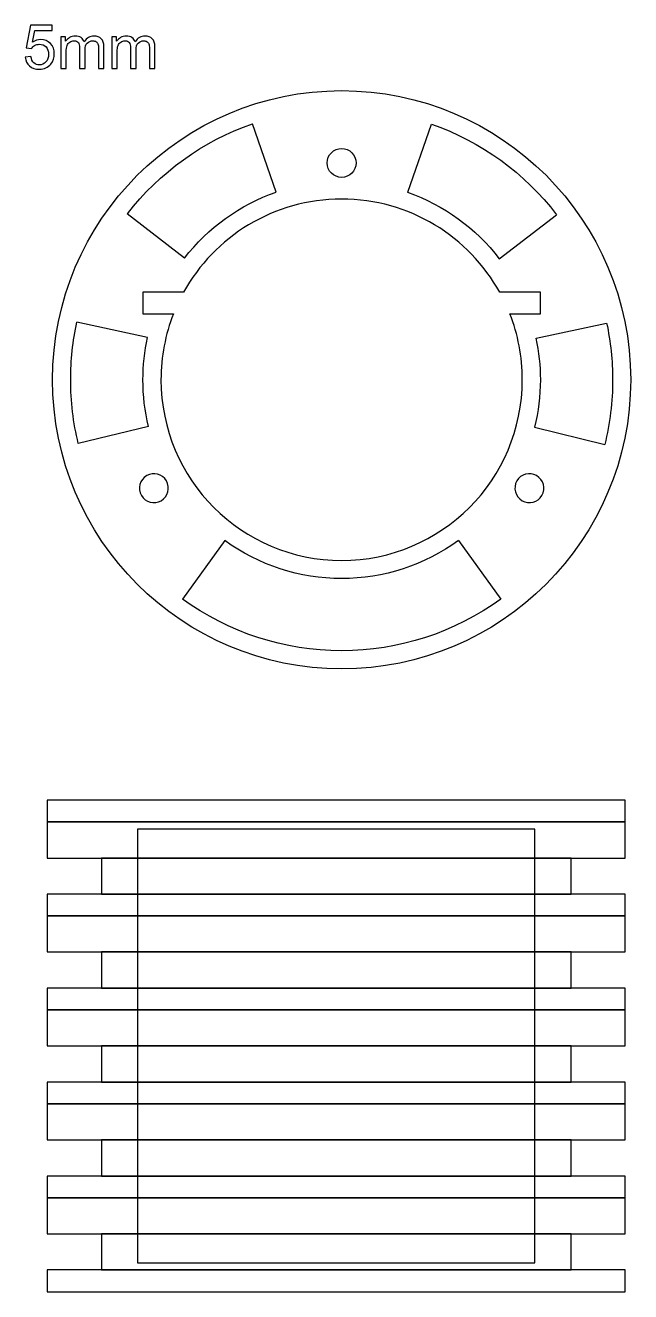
# Model space of a CAD drawing. Extents: x -163 to 181, y -74 to 101.
# Drawn here: x -57.1 to 26.7, y -74.2 to 101 of the extents above; entities that cross this region are included whole.
import ezdxf

# ---------------------------------------------------------------- set-up
doc = ezdxf.new("R2010")
doc.units = 0
doc.header["$MEASUREMENT"] = 0
doc.layers.add('LAYER_1', color=7, linetype='CONTINUOUS')

msp = doc.modelspace()

# ---------------------------------------------------------------- linework, layer by layer
at = {"layer": 'LAYER_1', "color": 250}
for points in [[(-54.037, -9.1903), (25.963, -9.1903), (25.963, -6.1903), (-54.037, -6.1903), (-54.037, -9.1903)], [(-54.037, -14.1903), (25.963, -14.1903), (25.963, -9.1903), (-54.037, -9.1903), (-54.037, -14.1903)], [(-41.537, -70.1903), (13.463, -70.1903), (13.463, -10.1903), (-41.537, -10.1903), (-41.537, -70.1903)], [(-46.537, -19.1903), (18.463, -19.1903), (18.463, -14.1903), (-46.537, -14.1903), (-46.537, -19.1903)], [(-54.037, -22.1903), (25.963, -22.1903), (25.963, -19.1903), (-54.037, -19.1903), (-54.037, -22.1903)], [(-54.037, -27.1903), (25.963, -27.1903), (25.963, -22.1903), (-54.037, -22.1903), (-54.037, -27.1903)], [(-46.537, -32.1903), (18.463, -32.1903), (18.463, -27.1903), (-46.537, -27.1903), (-46.537, -32.1903)], [(-54.037, -35.1903), (25.963, -35.1903), (25.963, -32.1903), (-54.037, -32.1903), (-54.037, -35.1903)], [(-54.037, -40.1903), (25.963, -40.1903), (25.963, -35.1903), (-54.037, -35.1903), (-54.037, -40.1903)], [(-46.537, -45.1903), (18.463, -45.1903), (18.463, -40.1903), (-46.537, -40.1903), (-46.537, -45.1903)], [(-54.037, -48.1903), (25.963, -48.1903), (25.963, -45.1903), (-54.037, -45.1903), (-54.037, -48.1903)], [(-54.037, -53.1903), (25.963, -53.1903), (25.963, -48.1903), (-54.037, -48.1903), (-54.037, -53.1903)], [(-46.537, -58.1903), (18.463, -58.1903), (18.463, -53.1903), (-46.537, -53.1903), (-46.537, -58.1903)], [(-54.037, -61.1903), (25.963, -61.1903), (25.963, -58.1903), (-54.037, -58.1903), (-54.037, -61.1903)], [(-54.037, -66.1903), (25.963, -66.1903), (25.963, -61.1903), (-54.037, -61.1903), (-54.037, -66.1903)], [(-46.537, -71.1903), (18.463, -71.1903), (18.463, -66.1903), (-46.537, -66.1903), (-46.537, -71.1903)], [(-54.037, -74.1903), (25.963, -74.1903), (25.963, -71.1903), (-54.037, -71.1903), (-54.037, -74.1903)]]:
    msp.add_lwpolyline(points, close=True, dxfattribs=at)
for centre, major_axis in [((-13.2873, 51.9766), (0, 40.0001)), ((-13.2874, 81.9767), (0, 2))]:
    msp.add_ellipse(centre, major_axis=major_axis, ratio=1, dxfattribs=at)
for points, knots in [([(-57.0643, 96.62), (-57.0643, 96.62), (-56.2854, 96.6793), (-56.2854, 96.6793), (-56.2854, 96.6793), (-56.2275, 96.2997), (-56.0935, 96.0147), (-55.8846, 95.8228), (-55.8846, 95.8228), (-55.6758, 95.6323), (-55.4203, 95.5363), (-55.1198, 95.5363), (-55.1198, 95.5363), (-54.7571, 95.5363), (-54.4537, 95.6718), (-54.2068, 95.9413), (-54.2068, 95.9413), (-53.9613, 96.2122), (-53.8385, 96.5707), (-53.8385, 97.0166), (-53.8385, 97.0166), (-53.8385, 97.4413), (-53.9556, 97.7757), (-54.1913, 98.0213), (-54.1913, 98.0213), (-54.4269, 98.2668), (-54.7388, 98.3896), (-55.1268, 98.3896), (-55.1268, 98.3896), (-55.3681, 98.3896), (-55.584, 98.3345), (-55.7759, 98.2245), (-55.7759, 98.2245), (-55.9664, 98.1144), (-56.116, 97.9719), (-56.2261, 97.7969), (-56.2261, 97.7969), (-56.2261, 97.7969), (-56.9288, 97.8985), (-56.9288, 97.8985), (-56.9288, 97.8985), (-56.9288, 97.8985), (-56.3446, 101.0143), (-56.3446, 101.0143), (-56.3446, 101.0143), (-56.3446, 101.0143), (-53.339, 101.0143), (-53.339, 101.0143), (-53.339, 101.0143), (-53.339, 101.0143), (-53.339, 100.3031), (-53.339, 100.3031), (-53.339, 100.3031), (-53.339, 100.3031), (-55.7505, 100.3031), (-55.7505, 100.3031), (-55.7505, 100.3031), (-55.7505, 100.3031), (-56.0737, 98.6676), (-56.0737, 98.6676), (-56.0737, 98.6676), (-55.711, 98.923), (-55.33, 99.05), (-54.9321, 99.05), (-54.9321, 99.05), (-54.4043, 99.05), (-53.9584, 98.8665), (-53.5958, 98.4996), (-53.5958, 98.4996), (-53.2331, 98.1328), (-53.0511, 97.6614), (-53.0511, 97.0857), (-53.0511, 97.0857), (-53.0511, 96.5368), (-53.2105, 96.0626), (-53.5295, 95.6633), (-53.5295, 95.6633), (-53.9175, 95.1722), (-54.4481, 94.9267), (-55.1198, 94.9267), (-55.1198, 94.9267), (-55.6701, 94.9267), (-56.1189, 95.0819), (-56.4674, 95.391), (-56.4674, 95.391), (-56.8159, 95.7), (-57.0149, 96.1092), (-57.0643, 96.62)], [0, 0, 0, 0, 0.04347826, 0.04347826, 0.04347826, 0.04347826, 0.08695652, 0.08695652, 0.08695652, 0.08695652, 0.13043478, 0.13043478, 0.13043478, 0.13043478, 0.17391304, 0.17391304, 0.17391304, 0.17391304, 0.2173913, 0.2173913, 0.2173913, 0.2173913, 0.26086957, 0.26086957, 0.26086957, 0.26086957, 0.30434783, 0.30434783, 0.30434783, 0.30434783, 0.34782609, 0.34782609, 0.34782609, 0.34782609, 0.39130435, 0.39130435, 0.39130435, 0.39130435, 0.43478261, 0.43478261, 0.43478261, 0.43478261, 0.47826087, 0.47826087, 0.47826087, 0.47826087, 0.52173913, 0.52173913, 0.52173913, 0.52173913, 0.56521739, 0.56521739, 0.56521739, 0.56521739, 0.60869565, 0.60869565, 0.60869565, 0.60869565, 0.65217391, 0.65217391, 0.65217391, 0.65217391, 0.69565217, 0.69565217, 0.69565217, 0.69565217, 0.73913043, 0.73913043, 0.73913043, 0.73913043, 0.7826087, 0.7826087, 0.7826087, 0.7826087, 0.82608696, 0.82608696, 0.82608696, 0.82608696, 0.86956522, 0.86956522, 0.86956522, 0.86956522, 0.91304348, 0.91304348, 0.91304348, 0.91304348, 1, 1, 1, 1]), ([(-52.1522, 95.0283), (-52.1522, 95.0283), (-52.1522, 99.4225), (-52.1522, 99.4225), (-52.1522, 99.4225), (-52.1522, 99.4225), (-51.4833, 99.4225), (-51.4833, 99.4225), (-51.4833, 99.4225), (-51.4833, 99.4225), (-51.4833, 98.8016), (-51.4833, 98.8016), (-51.4833, 98.8016), (-51.3465, 99.0161), (-51.163, 99.1897), (-50.9344, 99.3195), (-50.9344, 99.3195), (-50.7058, 99.4507), (-50.4462, 99.5157), (-50.1541, 99.5157), (-50.1541, 99.5157), (-49.8295, 99.5157), (-49.5628, 99.4479), (-49.3554, 99.3139), (-49.3554, 99.3139), (-49.1479, 99.1784), (-49.0012, 98.9907), (-48.9165, 98.748), (-48.9165, 98.748), (-48.5666, 99.2602), (-48.1136, 99.5157), (-47.5548, 99.5157), (-47.5548, 99.5157), (-47.1173, 99.5157), (-46.7801, 99.3957), (-46.5458, 99.1544), (-46.5458, 99.1544), (-46.3102, 98.9131), (-46.1916, 98.542), (-46.1916, 98.041), (-46.1916, 98.041), (-46.1916, 98.041), (-46.1916, 95.0283), (-46.1916, 95.0283), (-46.1916, 95.0283), (-46.1916, 95.0283), (-46.9367, 95.0283), (-46.9367, 95.0283), (-46.9367, 95.0283), (-46.9367, 95.0283), (-46.9367, 97.7941), (-46.9367, 97.7941), (-46.9367, 97.7941), (-46.9367, 98.0904), (-46.9621, 98.3049), (-47.0101, 98.4361), (-47.0101, 98.4361), (-47.0581, 98.5674), (-47.1456, 98.6718), (-47.274, 98.7522), (-47.274, 98.7522), (-47.401, 98.8327), (-47.5505, 98.8722), (-47.7213, 98.8722), (-47.7213, 98.8722), (-48.0317, 98.8722), (-48.2886, 98.7692), (-48.4932, 98.5646), (-48.4932, 98.5646), (-48.6978, 98.3585), (-48.7994, 98.0297), (-48.7994, 97.5782), (-48.7994, 97.5782), (-48.7994, 97.5782), (-48.7994, 95.0283), (-48.7994, 95.0283), (-48.7994, 95.0283), (-48.7994, 95.0283), (-49.5445, 95.0283), (-49.5445, 95.0283), (-49.5445, 95.0283), (-49.5445, 95.0283), (-49.5445, 97.8802), (-49.5445, 97.8802), (-49.5445, 97.8802), (-49.5445, 98.2104), (-49.6051, 98.4587), (-49.7265, 98.6238), (-49.7265, 98.6238), (-49.8478, 98.7889), (-50.0468, 98.8722), (-50.322, 98.8722), (-50.322, 98.8722), (-50.5308, 98.8722), (-50.7241, 98.8171), (-50.9019, 98.7071), (-50.9019, 98.7071), (-51.0797, 98.597), (-51.2082, 98.4361), (-51.2886, 98.2231), (-51.2886, 98.2231), (-51.3676, 98.0114), (-51.4071, 97.7052), (-51.4071, 97.3058), (-51.4071, 97.3058), (-51.4071, 97.3058), (-51.4071, 95.0283), (-51.4071, 95.0283), (-51.4071, 95.0283), (-51.4071, 95.0283), (-52.1522, 95.0283), (-52.1522, 95.0283)], [0, 0, 0, 0, 0.03448276, 0.03448276, 0.03448276, 0.03448276, 0.06896552, 0.06896552, 0.06896552, 0.06896552, 0.10344828, 0.10344828, 0.10344828, 0.10344828, 0.13793103, 0.13793103, 0.13793103, 0.13793103, 0.17241379, 0.17241379, 0.17241379, 0.17241379, 0.20689655, 0.20689655, 0.20689655, 0.20689655, 0.24137931, 0.24137931, 0.24137931, 0.24137931, 0.27586207, 0.27586207, 0.27586207, 0.27586207, 0.31034483, 0.31034483, 0.31034483, 0.31034483, 0.34482759, 0.34482759, 0.34482759, 0.34482759, 0.37931034, 0.37931034, 0.37931034, 0.37931034, 0.4137931, 0.4137931, 0.4137931, 0.4137931, 0.44827586, 0.44827586, 0.44827586, 0.44827586, 0.48275862, 0.48275862, 0.48275862, 0.48275862, 0.51724138, 0.51724138, 0.51724138, 0.51724138, 0.55172414, 0.55172414, 0.55172414, 0.55172414, 0.5862069, 0.5862069, 0.5862069, 0.5862069, 0.62068966, 0.62068966, 0.62068966, 0.62068966, 0.65517241, 0.65517241, 0.65517241, 0.65517241, 0.68965517, 0.68965517, 0.68965517, 0.68965517, 0.72413793, 0.72413793, 0.72413793, 0.72413793, 0.75862069, 0.75862069, 0.75862069, 0.75862069, 0.79310345, 0.79310345, 0.79310345, 0.79310345, 0.82758621, 0.82758621, 0.82758621, 0.82758621, 0.86206897, 0.86206897, 0.86206897, 0.86206897, 0.89655172, 0.89655172, 0.89655172, 0.89655172, 0.93103448, 0.93103448, 0.93103448, 0.93103448, 1, 1, 1, 1]), ([(-45.0994, 95.0283), (-45.0994, 95.0283), (-45.0994, 99.4225), (-45.0994, 99.4225), (-45.0994, 99.4225), (-45.0994, 99.4225), (-44.4305, 99.4225), (-44.4305, 99.4225), (-44.4305, 99.4225), (-44.4305, 99.4225), (-44.4305, 98.8016), (-44.4305, 98.8016), (-44.4305, 98.8016), (-44.2937, 99.0161), (-44.1102, 99.1897), (-43.8816, 99.3195), (-43.8816, 99.3195), (-43.653, 99.4507), (-43.3934, 99.5157), (-43.1013, 99.5157), (-43.1013, 99.5157), (-42.7767, 99.5157), (-42.51, 99.4479), (-42.3026, 99.3139), (-42.3026, 99.3139), (-42.0951, 99.1784), (-41.9484, 98.9907), (-41.8637, 98.748), (-41.8637, 98.748), (-41.5138, 99.2602), (-41.0608, 99.5157), (-40.502, 99.5157), (-40.502, 99.5157), (-40.0645, 99.5157), (-39.7273, 99.3957), (-39.493, 99.1544), (-39.493, 99.1544), (-39.2574, 98.9131), (-39.1388, 98.542), (-39.1388, 98.041), (-39.1388, 98.041), (-39.1388, 98.041), (-39.1388, 95.0283), (-39.1388, 95.0283), (-39.1388, 95.0283), (-39.1388, 95.0283), (-39.8839, 95.0283), (-39.8839, 95.0283), (-39.8839, 95.0283), (-39.8839, 95.0283), (-39.8839, 97.7941), (-39.8839, 97.7941), (-39.8839, 97.7941), (-39.8839, 98.0904), (-39.9093, 98.3049), (-39.9573, 98.4361), (-39.9573, 98.4361), (-40.0053, 98.5674), (-40.0928, 98.6718), (-40.2212, 98.7522), (-40.2212, 98.7522), (-40.3482, 98.8327), (-40.4977, 98.8722), (-40.6685, 98.8722), (-40.6685, 98.8722), (-40.9789, 98.8722), (-41.2358, 98.7692), (-41.4404, 98.5646), (-41.4404, 98.5646), (-41.645, 98.3585), (-41.7466, 98.0297), (-41.7466, 97.5782), (-41.7466, 97.5782), (-41.7466, 97.5782), (-41.7466, 95.0283), (-41.7466, 95.0283), (-41.7466, 95.0283), (-41.7466, 95.0283), (-42.4917, 95.0283), (-42.4917, 95.0283), (-42.4917, 95.0283), (-42.4917, 95.0283), (-42.4917, 97.8802), (-42.4917, 97.8802), (-42.4917, 97.8802), (-42.4917, 98.2104), (-42.5523, 98.4587), (-42.6737, 98.6238), (-42.6737, 98.6238), (-42.795, 98.7889), (-42.994, 98.8722), (-43.2692, 98.8722), (-43.2692, 98.8722), (-43.478, 98.8722), (-43.6713, 98.8171), (-43.8491, 98.7071), (-43.8491, 98.7071), (-44.0269, 98.597), (-44.1554, 98.4361), (-44.2358, 98.2231), (-44.2358, 98.2231), (-44.3148, 98.0114), (-44.3543, 97.7052), (-44.3543, 97.3058), (-44.3543, 97.3058), (-44.3543, 97.3058), (-44.3543, 95.0283), (-44.3543, 95.0283), (-44.3543, 95.0283), (-44.3543, 95.0283), (-45.0994, 95.0283), (-45.0994, 95.0283)], [0, 0, 0, 0, 0.03448276, 0.03448276, 0.03448276, 0.03448276, 0.06896552, 0.06896552, 0.06896552, 0.06896552, 0.10344828, 0.10344828, 0.10344828, 0.10344828, 0.13793103, 0.13793103, 0.13793103, 0.13793103, 0.17241379, 0.17241379, 0.17241379, 0.17241379, 0.20689655, 0.20689655, 0.20689655, 0.20689655, 0.24137931, 0.24137931, 0.24137931, 0.24137931, 0.27586207, 0.27586207, 0.27586207, 0.27586207, 0.31034483, 0.31034483, 0.31034483, 0.31034483, 0.34482759, 0.34482759, 0.34482759, 0.34482759, 0.37931034, 0.37931034, 0.37931034, 0.37931034, 0.4137931, 0.4137931, 0.4137931, 0.4137931, 0.44827586, 0.44827586, 0.44827586, 0.44827586, 0.48275862, 0.48275862, 0.48275862, 0.48275862, 0.51724138, 0.51724138, 0.51724138, 0.51724138, 0.55172414, 0.55172414, 0.55172414, 0.55172414, 0.5862069, 0.5862069, 0.5862069, 0.5862069, 0.62068966, 0.62068966, 0.62068966, 0.62068966, 0.65517241, 0.65517241, 0.65517241, 0.65517241, 0.68965517, 0.68965517, 0.68965517, 0.68965517, 0.72413793, 0.72413793, 0.72413793, 0.72413793, 0.75862069, 0.75862069, 0.75862069, 0.75862069, 0.79310345, 0.79310345, 0.79310345, 0.79310345, 0.82758621, 0.82758621, 0.82758621, 0.82758621, 0.86206897, 0.86206897, 0.86206897, 0.86206897, 0.89655172, 0.89655172, 0.89655172, 0.89655172, 0.93103448, 0.93103448, 0.93103448, 0.93103448, 1, 1, 1, 1]), ([(-40.7874, 64.0767), (-40.7874, 64.0767), (-35.1674, 64.0767), (-35.1674, 64.0767), (-35.1674, 64.0767), (-30.9045, 71.7687), (-22.7047, 76.9767), (-13.2874, 76.9767), (-13.2874, 76.9767), (-3.8701, 76.9767), (4.3297, 71.7687), (8.5926, 64.0767), (8.5926, 64.0767), (8.5926, 64.0767), (14.2126, 64.0767), (14.2126, 64.0767), (14.2126, 64.0767), (14.2126, 64.0767), (14.2126, 61.0767), (14.2126, 61.0767), (14.2126, 61.0767), (14.2126, 61.0767), (10.0039, 61.0767), (10.0039, 61.0767), (10.0039, 61.0767), (11.107, 58.2568), (11.7126, 55.1875), (11.7126, 51.9767), (11.7126, 51.9767), (11.7126, 38.1696), (0.5197, 26.9767), (-13.2874, 26.9767), (-13.2874, 26.9767), (-27.0945, 26.9767), (-38.2874, 38.1696), (-38.2874, 51.9767), (-38.2874, 51.9767), (-38.2874, 55.1875), (-37.6818, 58.2568), (-36.5787, 61.0767), (-36.5787, 61.0767), (-36.5787, 61.0767), (-40.7874, 61.0767), (-40.7874, 61.0767), (-40.7874, 61.0767), (-40.7874, 61.0767), (-40.7874, 64.0767), (-40.7874, 64.0767)], [0, 0, 0, 0, 0.07692308, 0.07692308, 0.07692308, 0.07692308, 0.15384615, 0.15384615, 0.15384615, 0.15384615, 0.23076923, 0.23076923, 0.23076923, 0.23076923, 0.30769231, 0.30769231, 0.30769231, 0.30769231, 0.38461538, 0.38461538, 0.38461538, 0.38461538, 0.46153846, 0.46153846, 0.46153846, 0.46153846, 0.53846154, 0.53846154, 0.53846154, 0.53846154, 0.61538462, 0.61538462, 0.61538462, 0.61538462, 0.69230769, 0.69230769, 0.69230769, 0.69230769, 0.76923077, 0.76923077, 0.76923077, 0.76923077, 0.84615385, 0.84615385, 0.84615385, 0.84615385, 1, 1, 1, 1]), ([(-49.7355, 43.1571), (-50.4344, 46.0449), (-50.7874, 49.0055), (-50.7874, 51.9767), (-50.7874, 51.9767), (-50.7874, 54.6568), (-50.5001, 57.3292), (-49.9304, 59.9479)], [0, 0, 0, 0, 0.33333333, 0.33333333, 0.33333333, 0.33333333, 1, 1, 1, 1]), ([(23.3857, 59.8084), (23.9354, 57.2339), (24.2126, 54.6091), (24.2126, 51.9767), (24.2126, 51.9767), (24.2126, 48.9559), (23.8476, 45.946), (23.1254, 43.0126)], [0, 0, 0, 0, 0.33333333, 0.33333333, 0.33333333, 0.33333333, 1, 1, 1, 1]), ([(-40.0159, 45.5087), (-40.5284, 47.6264), (-40.7874, 49.7977), (-40.7874, 51.9767), (-40.7874, 51.9767), (-40.7874, 53.9414), (-40.5768, 55.9006), (-40.1593, 57.8204)], [0, 0, 0, 0, 0.33333333, 0.33333333, 0.33333333, 0.33333333, 1, 1, 1, 1]), ([(13.6062, 57.7199), (14.0093, 55.8321), (14.2126, 53.9071), (14.2126, 51.9767), (14.2126, 51.9767), (14.2126, 49.7614), (13.945, 47.5542), (13.4154, 45.403)], [0, 0, 0, 0, 0.33333333, 0.33333333, 0.33333333, 0.33333333, 1, 1, 1, 1]), ([(-41.0002, 35.9767), (-41.5525, 36.9333), (-41.2247, 38.1565), (-40.2682, 38.7088), (-40.2682, 38.7088), (-39.3116, 39.261), (-38.0884, 38.9333), (-37.5361, 37.9767), (-37.5361, 37.9767), (-36.9838, 37.0201), (-37.3116, 35.7969), (-38.2682, 35.2446), (-38.2682, 35.2446), (-39.2247, 34.6924), (-40.4479, 35.0201), (-41.0002, 35.9767)], [0, 0, 0, 0, 0.2, 0.2, 0.2, 0.2, 0.4, 0.4, 0.4, 0.4, 0.6, 0.6, 0.6, 0.6, 1, 1, 1, 1]), ([(14.4254, 35.9767), (13.8731, 35.0201), (12.6499, 34.6924), (11.6934, 35.2446), (11.6934, 35.2446), (10.7368, 35.7969), (10.409, 37.0201), (10.9613, 37.9767), (10.9613, 37.9767), (11.5136, 38.9333), (12.7368, 39.261), (13.6934, 38.7088), (13.6934, 38.7088), (14.6499, 38.1565), (14.9777, 36.9333), (14.4254, 35.9767)], [0, 0, 0, 0, 0.2, 0.2, 0.2, 0.2, 0.4, 0.4, 0.4, 0.4, 0.6, 0.6, 0.6, 0.6, 1, 1, 1, 1]), ([(2.8767, 29.7288), (-1.8216, 26.3153), (-7.4799, 24.4767), (-13.2874, 24.4767), (-13.2874, 24.4767), (-19.0949, 24.4767), (-24.7532, 26.3153), (-29.4515, 29.7288)], [0, 0, 0, 0, 0.33333333, 0.33333333, 0.33333333, 0.33333333, 1, 1, 1, 1]), ([(8.7546, 21.6387), (2.3478, 16.9838), (-5.3681, 14.4767), (-13.2874, 14.4767), (-13.2874, 14.4767), (-21.2067, 14.4767), (-28.9227, 16.9838), (-35.3295, 21.6387)], [0, 0, 0, 0, 0.33333333, 0.33333333, 0.33333333, 0.33333333, 1, 1, 1, 1])]:
    msp.add_open_spline(points, degree=3, knots=knots, dxfattribs=at)
for points in [[(-42.944, 74.9275), (-38.4973, 80.6736), (-32.4769, 85.0041), (-25.6149, 87.3925)], [(-22.3335, 77.9541), (-22.3335, 77.9541), (-25.6149, 87.3926), (-25.6149, 87.3926)], [(-4.1505, 77.9223), (-4.1505, 77.9223), (-0.8314, 87.3476), (-0.8314, 87.3476)], [(-0.8315, 87.3476), (6.0225, 84.934), (12.0276, 80.5811), (16.4537, 74.8178)], [(-35.0376, 68.8047), (-31.7771, 73.0187), (-27.3629, 76.1949), (-22.3312, 77.947)], [(-4.153, 77.9154), (0.8732, 76.1453), (5.277, 72.9531), (8.5228, 68.7269)], [(-35.0446, 68.8103), (-35.0446, 68.8103), (-42.95, 74.9321), (-42.95, 74.9321)], [(8.5239, 68.7277), (8.5239, 68.7277), (16.4537, 74.8179), (16.4537, 74.8179)], [(-40.1765, 57.824), (-40.1765, 57.824), (-49.942, 59.9503), (-49.942, 59.9503)], [(13.6118, 57.721), (13.6118, 57.721), (23.3857, 59.8082), (23.3857, 59.8082)], [(-40.0356, 45.5038), (-40.0356, 45.5038), (-49.7489, 43.1538), (-49.7489, 43.1538)], [(13.4216, 45.4014), (13.4216, 45.4014), (23.1254, 43.0126), (23.1254, 43.0126)], [(-29.4526, 29.7271), (-29.4526, 29.7271), (-35.3293, 21.6386), (-35.3293, 21.6386)], [(2.8779, 29.7271), (2.8779, 29.7271), (8.7545, 21.6386), (8.7545, 21.6386)]]:
    msp.add_open_spline(points, degree=3, dxfattribs=at)

doc.saveas('drawing.dxf')
